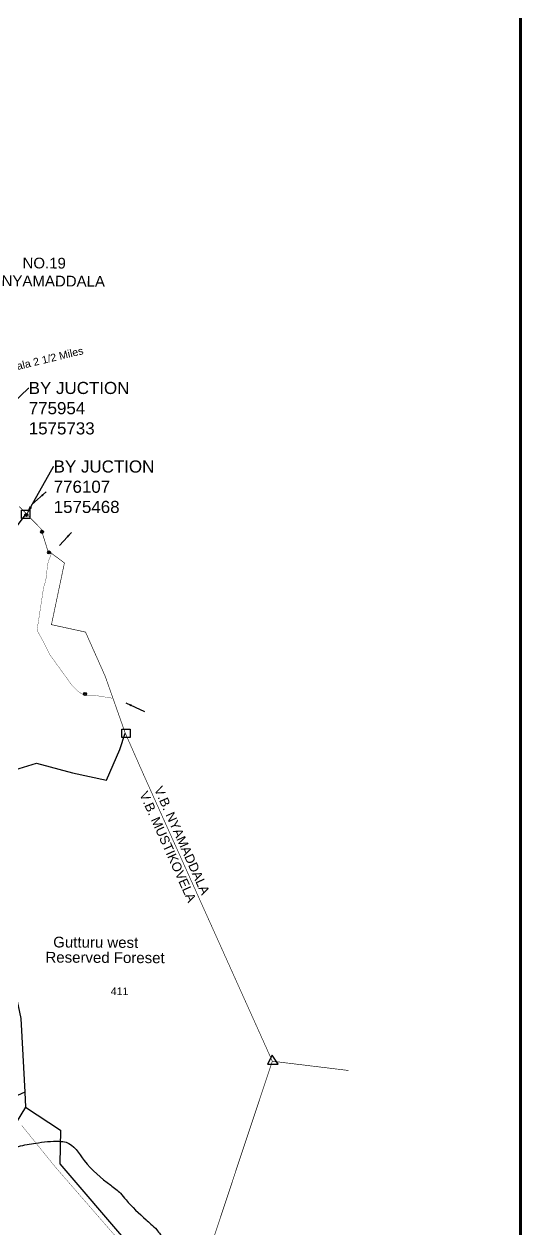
# Model space of a CAD drawing. Header units: inches. Extents: x 768179 to 777848, y 1567444 to 1579928.
# Drawn here: x 776100 to 777743, y 1573112 to 1577088 of the extents above; entities that cross this region are included whole.
import ezdxf
from ezdxf import colors
from ezdxf.entities.mleader import LeaderData, LeaderLine
from ezdxf.enums import TextEntityAlignment as Align
from ezdxf.math import Vec2, Vec3

# ---------------------------------------------------------------- set-up
doc = ezdxf.new("R2010")
doc.units = ezdxf.units.IN
doc.header["$MEASUREMENT"] = 0
doc.header["$PDMODE"] = 32
doc.header["$PDSIZE"] = 10
doc.linetypes.add('ACAD_ISO02W100', pattern=[15, 12, -3])
for name, color, linetype in [('PLOT', 7, 'Continuous'), ('PLOT NO', 7, 'Continuous'), ('ROADS', 6, 'Continuous'), ('STREAM', 4, 'Continuous'), ('TEXT', 7, 'Continuous'), ('VILLAGE BOUNDARY', 5, 'Continuous'), ('VILLAGE BOUNDRY', 5, 'Continuous'), ('VILLAGE STONES', 1, 'Continuous')]:
    doc.layers.add(name, color=color, linetype=linetype)
doc.styles.get("Standard").update_dxf_attribs({"font": 'arial.ttf'})
doc.linetypes.add('DOTS', pattern='A,1e-06,-3,["●",Standard,S=3,R=0,X=-1.25,Y=-1.25],-3', length=6.000001)
doc.dimstyles.get("Standard").update_dxf_attribs({"dimtxt": 0.18, "dimasz": 20, "dimexe": 0.18, "dimexo": 0.0625, "dimgap": 0.09, "dimtad": 0, "dimtih": 1, "dimtoh": 1, "dimdec": 4, "dimzin": 0, "dimdsep": 46, "dimtxsty": 'Standard', "dimcen": 0.09, "dimadec": 0, "dimazin": 0, "dimtfac": 1, "dimtdec": 4, "dimtofl": 0, "dimtmove": 0, "dimatfit": 3, "dimfxl": 0, "dimtolj": 1, "dimtzin": 0, "dimarcsym": 0})

msp = doc.modelspace()

# ---------------------------------------------------------------- linework, layer by layer
at = {"color": 1, "linetype": 'ByBlock', "lineweight": -2, "ltscale": 200}
for p in [(776107, 1575468), (776159, 1575412), (776182, 1575344)]:
    msp.add_point(p, dxfattribs=at)
at = {"color": 2}
msp.add_point((776301, 1574877, 21), dxfattribs=at)
at = {"layer": 'PLOT'}
for points in [[(776106, 1575472.5), (775719.4, 1574959.5)], [(775917.6, 1574656.8), (775975, 1574574.3), (776054.2, 1574622.6), (776140.6, 1574649), (776259.1, 1574616.5), (776372, 1574593), (776416, 1574694.2), (776433.3, 1574748.1)], [(775975, 1574574.3), (775945.6, 1574409.5), (775905.8, 1574333.4), (775823.7, 1574267), (775771, 1574187.4), (775715.4, 1574134.9), (775630.3, 1574028.1), (775599, 1573994.4), (775556.8, 1573951.2), (775590.8, 1573894.3), (775664.4, 1573870.8), (775732, 1573876.2), (776072.1, 1573883.7), (776088.4, 1573805.9), (776095.7, 1573684.5), (776102, 1573563.2), (776104.6, 1573513.9), (776219.8, 1573437.3), (776217.9, 1573326.7), (776441.1, 1573065.5), (776478.9, 1573028.1), (776550.5, 1572982.7), (776670.7, 1572917.5)], [(776102, 1573563.2), (775867.9, 1573457.1)], [(776104.6, 1573513.9), (775831.9, 1573069.5)]]:
    msp.add_lwpolyline(points, dxfattribs=at)
at = {"layer": 'PLOT NO', "color": 5, "const_width": 10}
msp.add_lwpolyline([(768183.9, 1579923.4), (777737.7, 1579923.4), (777737.7, 1567449.5), (768183.9, 1567449.5)], close=True, dxfattribs=at)
at = {"layer": 'ROADS', "linetype": 'DOTS', "ltscale": 5, "const_width": 1.01}
for points in [[(776390.4, 1574863), (776337.6, 1574871.5), (776297.8, 1574871.8), (776276.3, 1574886.6), (776256.6, 1574906.8), (776185.3, 1575005.4), (776163, 1575049.5), (776142.2, 1575087.5), (776148, 1575124.2), (776163.9, 1575228.4), (776170.8, 1575250.8), (776174.5, 1575275.4), (776175.7, 1575296.1), (776179.7, 1575315), (776189.9, 1575340.5)], [(776091.7, 1573453.1), (776202.6, 1573315.8), (776433.8, 1573050.1)]]:
    msp.add_lwpolyline(points, dxfattribs=at)
at = {"layer": 'STREAM'}
msp.add_spline([(775913.4, 1573339.8), (775936.9, 1573344.7), (775974.6, 1573355.4), (776025.4, 1573369.3), (776080.8, 1573384.1), (776137.8, 1573394.6), (776215.8, 1573400.9), (776238.4, 1573397.4), (776298, 1573337.7), (776385.3, 1573255.7), (776417.8, 1573229.2), (776435.9, 1573207.7), (776501.9, 1573141.9), (776517.7, 1573127.7), (776537.4, 1573108.8), (776549, 1573094.2), (776576.6, 1573070.6), (776588.7, 1573055.5), (776599, 1573040.5), (776633.1, 1572999)], degree=3, dxfattribs=at)
at = {"layer": 'VILLAGE BOUNDARY', "color": 5, "linetype": 'ACAD_ISO02W100', "ltscale": 5, "const_width": 2.03}
msp.add_lwpolyline([(776083.5, 1575495.6), (776155.3, 1575421.8), (776177.7, 1575350.1), (776232.7, 1575309.4), (776189.8, 1575105.7), (776302.2, 1575081.2), (776367.1, 1574935.7), (776433.3, 1574748.1), (776495.1, 1574607.9), (776918.9, 1573665), (776819.3, 1573366.5), (776670.7, 1572917.5)], dxfattribs=at)
at = {"layer": 'VILLAGE BOUNDARY', "color": 5, "const_width": 1.97}
msp.add_lwpolyline([(776670.7, 1572917.5), (776918.9, 1573665)], dxfattribs=at)
at = {"layer": 'VILLAGE BOUNDARY', "color": 5, "ltscale": 100, "const_width": 2.03}
msp.add_lwpolyline([(776918.9, 1573665), (777170.5, 1573634.4)], dxfattribs=at)
at = {"layer": 'VILLAGE STONES'}
for points in [[(776091.2, 1575483.8), (776118.6, 1575483.6), (776118.5, 1575456.2), (776091, 1575456.4)], [(776422.2, 1574761.1), (776449.7, 1574761), (776449.5, 1574733.6), (776422.1, 1574733.7)]]:
    msp.add_lwpolyline(points, close=True, dxfattribs=at)
msp.add_lwpolyline([(776902.7, 1573655.4), (776937.6, 1573655.2), (776918.6, 1573685.3), (776902.7, 1573655.4)], dxfattribs=at)

# ---------------------------------------------------------------- texts
at = {"layer": 'PLOT NO'}
msp.add_text('411', height=25, rotation=359.6804, dxfattribs=at).set_placement((776414.6, 1573895.8), align=Align.MIDDLE_CENTER)
at = {"layer": 'TEXT'}
msp.add_text('Nyamaddala 2 1/2 Miles', height=25, rotation=13.5454, dxfattribs=at).set_placement((775933, 1575911))
at = {"layer": 'TEXT', "color": 1}
for s, p in [('Gutturu west ', (776195.5, 1574040.5)), ('Reserved Foreset ', (776170, 1573990.6))]:
    msp.add_text(s, height=35.441, rotation=359.6804, dxfattribs=at).set_placement(p)
at = {"layer": 'TEXT', "color": 1, "insert": (776025.7, 1576317.4), "char_height": 35.441, "width": 341.426, "attachment_point": 1, "rotation": 359.6804}
msp.add_mtext('     NO.19 NYAMADDALA', dxfattribs=at)
at = {"layer": 'VILLAGE BOUNDRY', "insert": (776539.3, 1574612.1), "char_height": 30.507, "width": 465.797, "attachment_point": 1, "rotation": 294.1334}
msp.add_mtext('\\pi39.941;V.B. NYAMADDALA\\P\\pi35.206;V.B. MUSTIKOVELA', dxfattribs=at)

# ---------------------------------------------------------------- leaders
at = {"color": 1, "linetype": 'ByBlock', "lineweight": -2, "ltscale": 200}
ml = msp.add_multileader_mtext('Standard', dxfattribs=at)
ml.set_content('BY JUCTION\\P775954\\P1575733', color=1)
ml.set_leader_properties()
ml.build(insert=Vec2(0, 0))
ml.multileader.update_dxf_attribs({"dogleg_length": 0.36, "arrow_head_size": 30})
ctx = ml.context
ctx.base_point, ctx.char_height, ctx.arrow_head_size, ctx.landing_gap_size, ctx.plane_origin = Vec3(776114.9, 1575886.4), 40, 30, 0.09, Vec3(775470.6, 1575913.5)
notes = []
notes.append((ctx, [(0, (1, 1, 0), (776114.5, 1575886.4), (1, 0), 0.36, [(0, [(775954, 1575733)], 0, [])])]))
ctx.mtext.insert, ctx.mtext.flow_direction = Vec3(776114.9, 1575906.8), 5
ml = msp.add_multileader_mtext('Standard', dxfattribs=at)
ml.set_content('BY JUCTION\\P776107\\P1575468', color=1)
ml.set_leader_properties()
ml.build(insert=Vec2(0, 0))
ml.multileader.update_dxf_attribs({"dogleg_length": 0.36, "arrow_head_size": 30})
ctx = ml.context
ctx.base_point, ctx.char_height, ctx.arrow_head_size, ctx.landing_gap_size, ctx.plane_origin = Vec3(776197.1, 1575627.3), 40, 30, 0.09, Vec3(775519.5, 1575580.7)
notes.append((ctx, [(0, (1, 1, 0), (776196.8, 1575627.3), (1, 0), 0.36, [(0, [(776107, 1575468)], 0, [])])]))
ctx.mtext.insert, ctx.mtext.flow_direction = Vec3(776197.2, 1575647.6), 5
at = {"layer": 'VILLAGE BOUNDARY'}
for points in [[(776172.7, 1575544.2), (776125.6, 1575502.4)], [(776255.6, 1575410.1), (776215.9, 1575366.4)], [(776435.3, 1574847.4), (776497.1, 1574818.9)]]:
    msp.add_leader(points, dimstyle='Standard', override={"dimgap": 0.09, "dimtad": 0}, dxfattribs=at)
for ctx, leaders in notes:
    for number, flags, end, landing, length, lines in leaders:
        leader = LeaderData()
        leader.index, (leader.has_last_leader_line, leader.has_dogleg_vector, leader.attachment_direction) = number, flags
        leader.last_leader_point, leader.dogleg_vector, leader.dogleg_length = Vec3(end), Vec3(landing), length
        for number, points, colour, breaks in lines:
            line = LeaderLine()
            line.index, line.vertices, line.color, line.breaks = number, Vec3.list(points), colors.encode_raw_color(colour), breaks
            leader.lines.append(line)
        ctx.leaders.append(leader)

doc.saveas('drawing.dxf')
